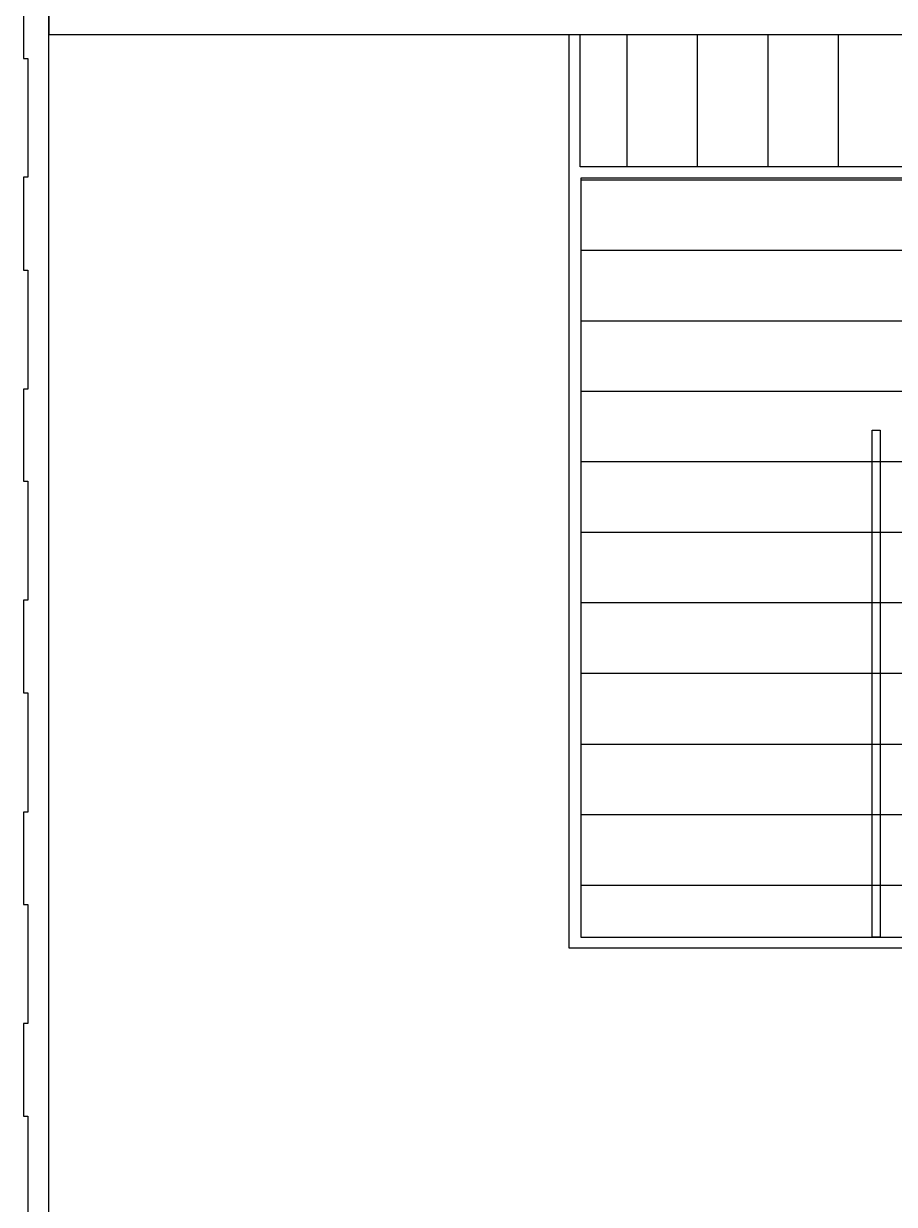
# Model space of a CAD drawing. Header units: inches. Extents: x 9349 to 17082, y 17684 to 25415.
# Drawn here: x 9851 to 10446, y 19319 to 20127 of the extents above; entities that cross this region are included whole.
import ezdxf

# ---------------------------------------------------------------- set-up
doc = ezdxf.new("R2010")
doc.units = ezdxf.units.IN
doc.header["$LTSCALE"] = 0.25
doc.header["$MEASUREMENT"] = 0
doc.layers.add('BACKGROUND', color=8, linetype='Continuous')

msp = doc.modelspace()

# ---------------------------------------------------------------- linework, layer by layer
at = {"layer": 'BACKGROUND'}
for points in [[(9850.68, 20286.78), (9850.68, 20103.25), (9853.57, 20103.25), (9853.57, 20021.92), (9850.68, 20021.92), (9850.68, 19958.28), (9853.57, 19958.28), (9853.57, 19876.96), (9850.68, 19876.96), (9850.68, 19813.96), (9853.57, 19813.96), (9853.57, 19732.64), (9850.68, 19732.64), (9850.68, 19669.32), (9853.57, 19669.32), (9853.57, 19587.67), (9850.68, 19587.67), (9850.68, 19524.35), (9853.57, 19524.35), (9853.57, 19443.03), (9850.68, 19443.03), (9850.68, 19379.71), (9853.57, 19379.71), (9853.57, 19298.07)], [(9868.04, 20268.78), (9868.04, 20119.64), (10985.97, 20119.64), (10985.97, 20215.42), (10774.79, 20215.42), (10774.79, 20269.75)], [(9868.04, 19288.1), (10627.89, 19288.1), (9868.04, 19288.1), (9868.04, 20268.78)], [(10627.89, 19280.39), (10627.89, 19287.78), (10661.97, 19287.78), (10661.97, 19398.35), (10627.89, 19398.35), (10620.18, 19398.35), (10620.18, 19494.46), (10231.89, 19494.46), (10223.86, 19494.46), (10223.86, 20021.28), (10223.86, 20119.64)], [(10627.89, 18989.5), (10627.89, 19280.39), (10661.97, 19280.39), (10669.68, 19280.39), (10669.68, 19398.35), (10669.68, 19406.07), (10627.89, 19406.07), (10627.89, 19494.46), (10661.97, 19494.46), (10669.68, 19494.46), (10669.68, 20021.28), (10669.68, 20029), (10231.57, 20029), (10231.57, 20119.64)], [(10263.39, 20119.64), (10263.39, 20029)], [(10311.61, 20119.64), (10311.61, 20029)], [(10359.82, 20119.64), (10359.82, 20029)], [(10408.04, 20119.64), (10408.04, 20029)], [(10661.97, 20020), (10231.89, 20020)], [(10661.97, 19971.78), (10231.89, 19971.78)], [(10661.97, 19923.57), (10231.89, 19923.57)], [(10223.86, 19856.39), (10223.86, 19903.64)], [(10231.89, 19903.64), (10231.89, 19856.39)], [(10661.97, 19875.35), (10231.89, 19875.35)], [(10223.86, 19744.85), (10223.86, 19792.1)], [(10231.89, 19792.1), (10231.89, 19744.85)], [(10223.86, 19583.17), (10223.86, 19630.42)], [(10231.89, 19630.42), (10231.89, 19583.17)]]:
    msp.add_lwpolyline(points, dxfattribs=at)
for points in [[(10620.18, 19502.17), (10661.97, 19502.17), (10661.97, 20021.28), (10231.89, 20021.28), (10231.89, 19502.17)], [(10436.64, 19502.17), (10431.18, 19502.17), (10431.18, 19849), (10436.64, 19849)]]:
    msp.add_lwpolyline(points, close=True, dxfattribs=at)
at = {"layer": 'BACKGROUND', "ltscale": 1.168333}
for points in [[(10784.11, 19827.14), (10231.89, 19827.14)], [(10784.11, 19778.92), (10231.89, 19778.92)], [(10784.11, 19730.71), (10231.89, 19730.71)], [(10784.11, 19682.5), (10231.89, 19682.5)], [(10784.11, 19633.96), (10231.89, 19633.96)], [(10784.11, 19585.75), (10231.89, 19585.75)], [(10784.11, 19537.53), (10231.89, 19537.53)]]:
    msp.add_lwpolyline(points, dxfattribs=at)

doc.saveas('drawing.dxf')
